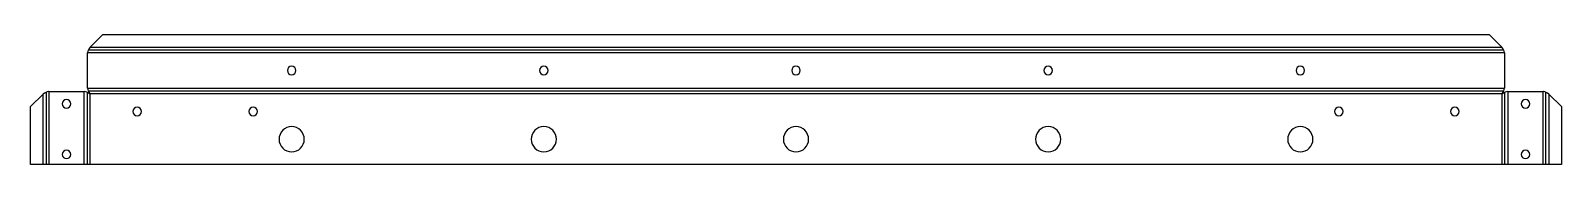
# Model space of a CAD drawing. Header units: millimetres. Extents: x 0 to 607, y 0 to 52.
import ezdxf

# ---------------------------------------------------------------- set-up
doc = ezdxf.new("R2010")
doc.units = ezdxf.units.MM

msp = doc.modelspace()

# ---------------------------------------------------------------- linework, layer by layer
at = {"layer": 'BEND'}
for p, q in [((584.16, 45.39), (22.89, 45.39)), ((6.13, 28.64), (6.13, 0)), ((22.39, 28.64), (22.39, 0)), ((584.16, 29.13), (22.89, 29.13)), ((584.65, 0), (584.65, 28.64)), ((600.92, 0), (600.92, 28.64))]:
    msp.add_line(p, q, dxfattribs=at)
at = {"layer": 'BEND_EXTENT'}
for p, q in [((584.45, 44.26), (22.59, 44.26)), ((23.59, 46.52), (583.45, 46.52)), ((5, 0), (5, 27.93)), ((7.26, 28.93), (7.26, 0)), ((21.26, 0), (21.26, 28.93)), ((22.59, 30.26), (584.45, 30.26)), ((23.52, 27.93), (23.52, 0)), ((583.45, 28), (23.59, 28)), ((583.52, 0), (583.52, 27.93)), ((585.79, 28.93), (585.79, 0)), ((599.79, 0), (599.79, 28.93)), ((602.05, 27.93), (602.05, 0))]:
    msp.add_line(p, q, dxfattribs=at)
at = {"layer": 'INTERIOR_PROFILES', "extrusion": (0, 0, -1)}
for centre, radius in [((-103.52, 37.26), 1.7), ((-203.52, 37.26), 1.7), ((-303.52, 37.26), 1.7), ((-403.52, 37.26), 1.7), ((-503.52, 37.26), 1.7), ((-14.26, 24), 1.7), ((-592.79, 24), 1.7), ((-42.26, 21), 1.7), ((-88.26, 21), 1.7), ((-518.79, 21), 1.7), ((-564.79, 21), 1.7), ((-103.52, 10), 5), ((-203.52, 10), 5), ((-303.52, 10), 5), ((-403.52, 10), 5), ((-503.52, 10), 5), ((-14.26, 4), 1.7), ((-592.79, 4), 1.7)]:
    msp.add_circle(centre, radius, dxfattribs=at)
at = {"layer": 'OUTER_PROFILES'}
for p, q in [((23.59, 46.52), (28.59, 51.52)), ((28.59, 51.52), (578.45, 51.52)), ((578.45, 51.52), (583.45, 46.52)), ((22.59, 30.26), (22.59, 44.26)), ((584.45, 44.26), (584.45, 30.26)), ((0, 22.93), (5, 27.93)), ((7.26, 28.93), (21.26, 28.93)), ((23.52, 27.93), (23.59, 28)), ((583.45, 28), (583.52, 27.93)), ((585.79, 28.93), (599.79, 28.93)), ((602.05, 27.93), (607.05, 22.93)), ((0, 0), (0, 22.93)), ((607.05, 22.93), (607.05, 0)), ((607.05, 0), (0, 0))]:
    msp.add_line(p, q, dxfattribs=at)
for points, knots in [([(23.59, 46.52), (23.1, 45.82), (22.65, 45.11), (22.6, 44.4), (22.6, 44.36), (22.59, 44.31), (22.59, 44.26)], [1.570796, 1.570796, 1.570796, 1.570796, 3.043762, 3.043762, 3.043762, 3.141593, 3.141593, 3.141593, 3.141593]), ([(584.45, 44.26), (584.45, 44.31), (584.45, 44.36), (584.45, 44.4), (584.4, 45.11), (583.94, 45.82), (583.45, 46.52)], [-3.141593, -3.141593, -3.141593, -3.141593, -3.043762, -3.043762, -3.043762, -1.570796, -1.570796, -1.570796, -1.570796]), ([(7.26, 28.93), (7.21, 28.93), (7.17, 28.93), (7.12, 28.92), (6.41, 28.88), (5.71, 28.42), (5, 27.93)], [-3.141593, -3.141593, -3.141593, -3.141593, -3.043762, -3.043762, -3.043762, -1.570796, -1.570796, -1.570796, -1.570796]), ([(23.52, 27.93), (23.48, 27.96), (23.43, 27.99), (23.38, 28.03), (22.68, 28.52), (21.97, 28.93), (21.26, 28.93)], [1.570796, 1.570796, 1.570796, 1.570796, 1.668627, 1.668627, 1.668627, 3.141593, 3.141593, 3.141593, 3.141593]), ([(22.59, 30.26), (22.59, 29.55), (23.01, 28.85), (23.5, 28.14), (23.53, 28.09), (23.56, 28.05), (23.59, 28)], [-3.141593, -3.141593, -3.141593, -3.141593, -1.668627, -1.668627, -1.668627, -1.570796, -1.570796, -1.570796, -1.570796]), ([(583.45, 28), (583.49, 28.05), (583.52, 28.09), (583.55, 28.14), (584.04, 28.85), (584.45, 29.55), (584.45, 30.26)], [1.570796, 1.570796, 1.570796, 1.570796, 1.668627, 1.668627, 1.668627, 3.141593, 3.141593, 3.141593, 3.141593]), ([(585.79, 28.93), (585.08, 28.93), (584.37, 28.52), (583.66, 28.03), (583.62, 27.99), (583.57, 27.96), (583.52, 27.93)], [-3.141593, -3.141593, -3.141593, -3.141593, -1.668627, -1.668627, -1.668627, -1.570796, -1.570796, -1.570796, -1.570796]), ([(602.05, 27.93), (601.34, 28.42), (600.63, 28.88), (599.93, 28.92), (599.88, 28.93), (599.83, 28.93), (599.79, 28.93)], [1.570796, 1.570796, 1.570796, 1.570796, 3.043762, 3.043762, 3.043762, 3.141593, 3.141593, 3.141593, 3.141593])]:
    msp.add_open_spline(points, degree=3, knots=knots, dxfattribs=at)

doc.saveas('drawing.dxf')
